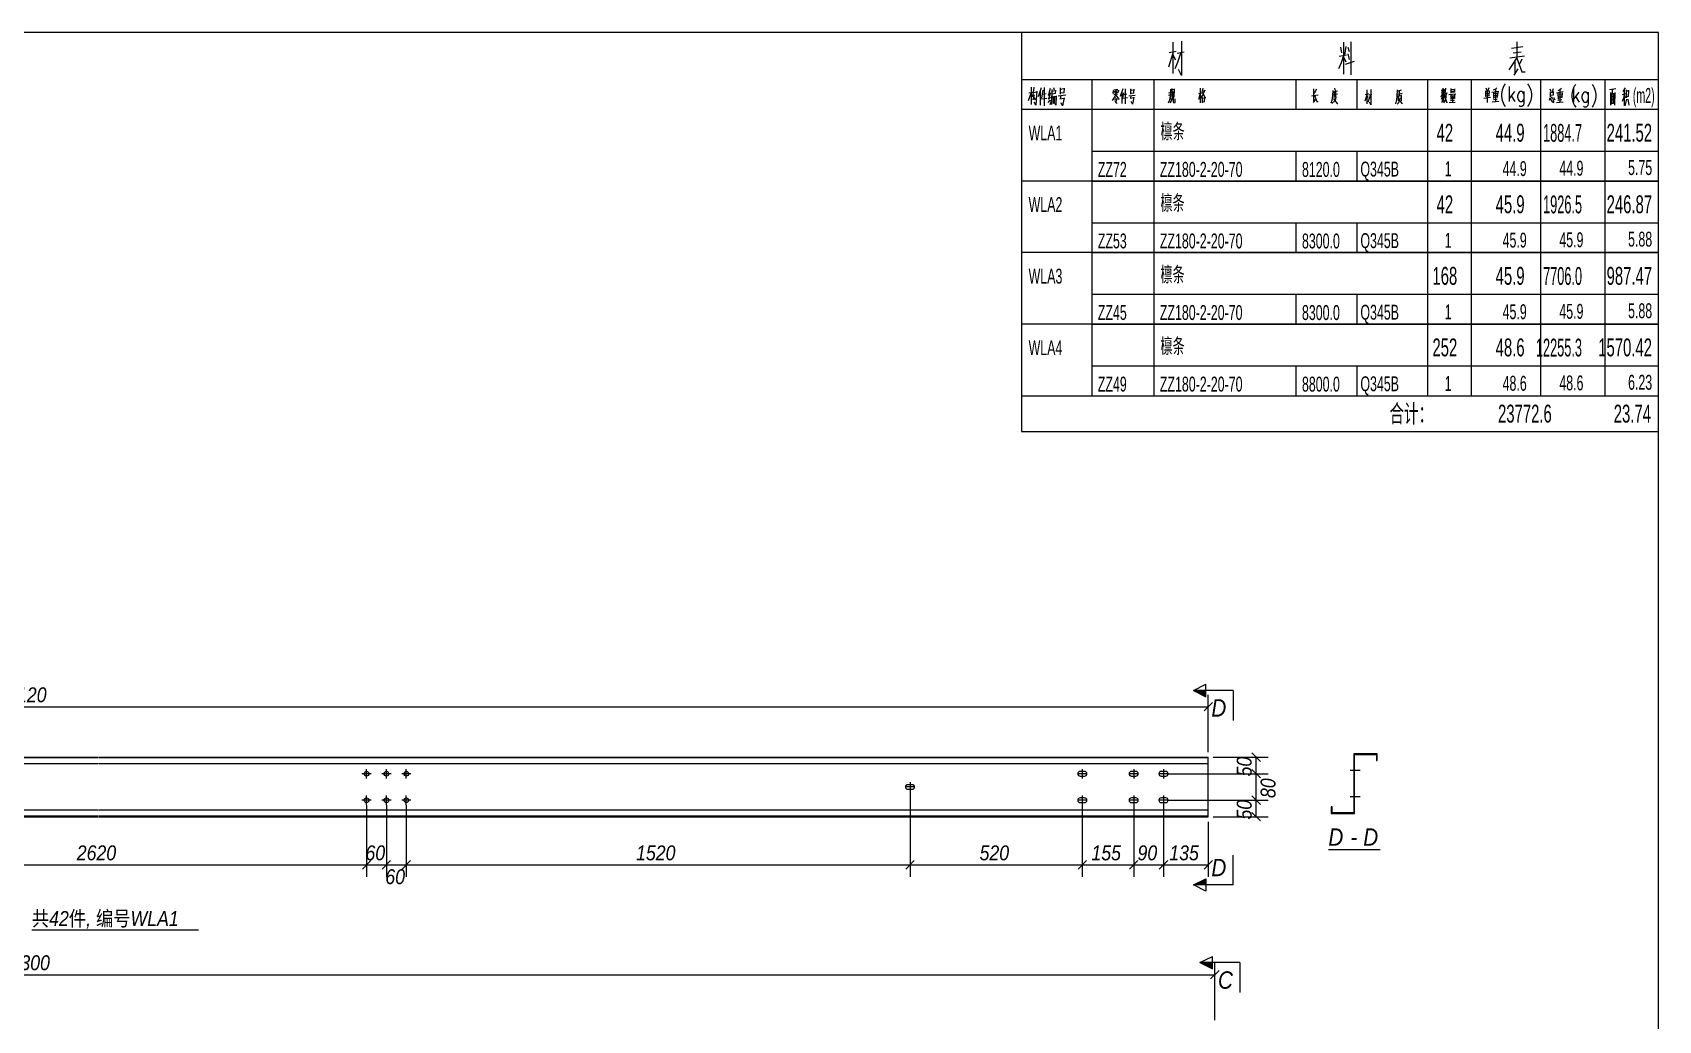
# Model space of a CAD drawing. Extents: x 857 to 4439, y -1249 to 4637.
# Drawn here: x 1116.7 to 1443.8, y 4438.4 to 4637.2 of the extents above; entities that cross this region are included whole.
import ezdxf

# ---------------------------------------------------------------- set-up
doc = ezdxf.new("R2010")
doc.units = 0
doc.header["$LTSCALE"] = 1000
doc.header["$MEASUREMENT"] = 0
doc.linetypes.add('XKITLINE00', pattern=[0])
doc.linetypes.add('XKITLINE02', pattern=[4, 2, -2])
for name, color, linetype, lineweight in [('Bolt', 7, 'Continuous', 0), ('DrawingSheet', 5, 'Continuous', 0), ('OtherObjectType', 1, 'Continuous', 0), ('Part', 2, 'Continuous', 0), ('Section', 6, 'Continuous', 0), ('Z-DIMENSIONS', 1, 'Continuous', 0)]:
    doc.layers.add(name, color=color, linetype=linetype, lineweight=lineweight)
doc.styles.add('Arial Italic', font='ariali.ttf')
doc.styles.add('宋体', font='arial.ttf')

# ---------------------------------------------------------------- blocks, each defined once
blk = doc.blocks.new('屋面檩条A区一')
at = {"layer": 'Section'}
for points in [[(497.92, 281.35), (495.42, 282.6), (497.92, 282.6)], [(497.92, 243.48), (495.42, 243.48), (497.92, 244.73)], [(499.25, 226.6), (496.75, 227.85), (499.25, 227.85)]]:
    blk.add_hatch(color=1, dxfattribs=at).paths.add_polyline_path(points, flags=17)
at = {"layer": 'Bolt', "color": 3, "linetype": 'XKITLINE00', "lineweight": 0}
for p, q in [((330.02, 265.86), (328.15, 265.86)), ((329.08, 264.93), (329.08, 266.8)), ((334.02, 265.86), (332.15, 265.86)), ((333.08, 264.93), (333.08, 266.8)), ((338.02, 265.86), (336.15, 265.86)), ((337.08, 264.93), (337.08, 266.8)), ((472.19, 266.04), (472.15, 265.86)), ((472.15, 265.86), (472.15, 265.86)), ((472.15, 265.86), (472.19, 265.69)), ((474.02, 265.86), (472.15, 265.86)), ((472.29, 266.19), (472.19, 266.04)), ((472.19, 265.69), (472.29, 265.53)), ((472.44, 266.3), (472.29, 266.19)), ((472.29, 265.53), (472.44, 265.43)), ((472.62, 266.33), (472.44, 266.3)), ((472.44, 265.43), (472.62, 265.4)), ((473.55, 266.33), (472.62, 266.33)), ((472.62, 265.4), (473.55, 265.4)), ((473.08, 266.8), (473.08, 264.93)), ((473.73, 266.3), (473.55, 266.33)), ((473.55, 265.4), (473.73, 265.43)), ((473.88, 266.19), (473.73, 266.3)), ((473.73, 265.43), (473.88, 265.53)), ((473.98, 266.04), (473.88, 266.19)), ((473.88, 265.53), (473.98, 265.69)), ((474.02, 265.86), (473.98, 266.04)), ((473.98, 265.69), (474.02, 265.86)), ((474.02, 265.86), (474.02, 265.86)), ((482.52, 266.04), (482.48, 265.86)), ((482.48, 265.86), (482.48, 265.86)), ((482.48, 265.86), (482.52, 265.69)), ((484.35, 265.86), (482.48, 265.86)), ((482.62, 266.19), (482.52, 266.04)), ((482.52, 265.69), (482.62, 265.53)), ((482.77, 266.3), (482.62, 266.19)), ((482.62, 265.53), (482.77, 265.43)), ((482.95, 266.33), (482.77, 266.3)), ((482.77, 265.43), (482.95, 265.4)), ((483.88, 266.33), (482.95, 266.33)), ((482.95, 265.4), (483.88, 265.4)), ((483.42, 266.8), (483.42, 264.93)), ((484.06, 266.3), (483.88, 266.33)), ((483.88, 265.4), (484.06, 265.43)), ((484.21, 266.19), (484.06, 266.3)), ((484.06, 265.43), (484.21, 265.53)), ((484.31, 266.04), (484.21, 266.19)), ((484.21, 265.53), (484.31, 265.69)), ((484.35, 265.86), (484.31, 266.04)), ((484.31, 265.69), (484.35, 265.86)), ((484.35, 265.86), (484.35, 265.86)), ((488.52, 266.04), (488.48, 265.86)), ((488.48, 265.86), (488.48, 265.86)), ((488.48, 265.86), (488.52, 265.69)), ((490.35, 265.86), (488.48, 265.86)), ((488.62, 266.19), (488.52, 266.04)), ((488.52, 265.69), (488.62, 265.53)), ((488.77, 266.3), (488.62, 266.19)), ((488.62, 265.53), (488.77, 265.43)), ((488.95, 266.33), (488.77, 266.3)), ((488.77, 265.43), (488.95, 265.4)), ((489.88, 266.33), (488.95, 266.33)), ((488.95, 265.4), (489.88, 265.4)), ((489.42, 266.8), (489.42, 264.93)), ((490.06, 266.3), (489.88, 266.33)), ((489.88, 265.4), (490.06, 265.43)), ((490.21, 266.19), (490.06, 266.3)), ((490.06, 265.43), (490.21, 265.53)), ((490.31, 266.04), (490.21, 266.19)), ((490.21, 265.53), (490.31, 265.69)), ((490.35, 265.86), (490.31, 266.04)), ((490.31, 265.69), (490.35, 265.86)), ((490.35, 265.86), (490.35, 265.86)), ((528.98, 266.53), (526.98, 266.53)), ((527.85, 267), (527.72, 267)), ((527.85, 266.07), (527.72, 266.07)), ((437.52, 263.38), (437.48, 263.2)), ((437.48, 263.2), (437.48, 263.2)), ((437.48, 263.2), (437.52, 263.02)), ((439.35, 263.2), (437.48, 263.2)), ((437.62, 263.53), (437.52, 263.38)), ((437.52, 263.02), (437.62, 262.87)), ((437.77, 263.63), (437.62, 263.53)), ((437.62, 262.87), (437.77, 262.77)), ((437.95, 263.66), (437.77, 263.63)), ((437.77, 262.77), (437.95, 262.73)), ((438.88, 263.66), (437.95, 263.66)), ((437.95, 262.73), (438.88, 262.73)), ((438.42, 264.13), (438.42, 262.26)), ((439.06, 263.63), (438.88, 263.66)), ((438.88, 262.73), (439.06, 262.77)), ((439.21, 263.53), (439.06, 263.63)), ((439.06, 262.77), (439.21, 262.87)), ((439.31, 263.38), (439.21, 263.53)), ((439.21, 262.87), (439.31, 263.02)), ((439.35, 263.2), (439.31, 263.38)), ((439.31, 263.02), (439.35, 263.2)), ((439.35, 263.2), (439.35, 263.2)), ((330.02, 260.53), (328.15, 260.53)), ((329.08, 259.6), (329.08, 261.46)), ((334.02, 260.53), (332.15, 260.53)), ((333.08, 259.6), (333.08, 261.46)), ((338.02, 260.53), (336.15, 260.53)), ((337.08, 259.6), (337.08, 261.46)), ((472.19, 260.71), (472.15, 260.53)), ((472.15, 260.53), (472.15, 260.53)), ((472.15, 260.53), (472.19, 260.35)), ((474.02, 260.53), (472.15, 260.53)), ((472.29, 260.86), (472.19, 260.71)), ((472.19, 260.35), (472.29, 260.2)), ((472.44, 260.96), (472.29, 260.86)), ((472.29, 260.2), (472.44, 260.1)), ((472.62, 261), (472.44, 260.96)), ((472.44, 260.1), (472.62, 260.06)), ((473.55, 261), (472.62, 261)), ((472.62, 260.06), (473.55, 260.06)), ((473.08, 261.46), (473.08, 259.6)), ((473.73, 260.96), (473.55, 261)), ((473.55, 260.06), (473.73, 260.1)), ((473.88, 260.86), (473.73, 260.96)), ((473.73, 260.1), (473.88, 260.2)), ((473.98, 260.71), (473.88, 260.86)), ((473.88, 260.2), (473.98, 260.35)), ((474.02, 260.53), (473.98, 260.71)), ((473.98, 260.35), (474.02, 260.53)), ((474.02, 260.53), (474.02, 260.53)), ((482.52, 260.71), (482.48, 260.53)), ((482.48, 260.53), (482.48, 260.53)), ((482.48, 260.53), (482.52, 260.35)), ((484.35, 260.53), (482.48, 260.53)), ((482.62, 260.86), (482.52, 260.71)), ((482.52, 260.35), (482.62, 260.2)), ((482.77, 260.96), (482.62, 260.86)), ((482.62, 260.2), (482.77, 260.1)), ((482.95, 261), (482.77, 260.96)), ((482.77, 260.1), (482.95, 260.06)), ((483.88, 261), (482.95, 261)), ((482.95, 260.06), (483.88, 260.06)), ((483.42, 261.46), (483.42, 259.6)), ((484.06, 260.96), (483.88, 261)), ((483.88, 260.06), (484.06, 260.1)), ((484.21, 260.86), (484.06, 260.96)), ((484.06, 260.1), (484.21, 260.2)), ((484.31, 260.71), (484.21, 260.86)), ((484.21, 260.2), (484.31, 260.35)), ((484.35, 260.53), (484.31, 260.71)), ((484.31, 260.35), (484.35, 260.53)), ((484.35, 260.53), (484.35, 260.53)), ((488.52, 260.71), (488.48, 260.53)), ((488.48, 260.53), (488.48, 260.53)), ((488.48, 260.53), (488.52, 260.35)), ((490.35, 260.53), (488.48, 260.53)), ((488.62, 260.86), (488.52, 260.71)), ((488.52, 260.35), (488.62, 260.2)), ((488.77, 260.96), (488.62, 260.86)), ((488.62, 260.2), (488.77, 260.1)), ((488.95, 261), (488.77, 260.96)), ((488.77, 260.1), (488.95, 260.06)), ((489.88, 261), (488.95, 261)), ((488.95, 260.06), (489.88, 260.06)), ((489.42, 261.46), (489.42, 259.6)), ((490.06, 260.96), (489.88, 261)), ((489.88, 260.06), (490.06, 260.1)), ((490.21, 260.86), (490.06, 260.96)), ((490.06, 260.1), (490.21, 260.2)), ((490.31, 260.71), (490.21, 260.86)), ((490.21, 260.2), (490.31, 260.35)), ((490.35, 260.53), (490.31, 260.71)), ((490.31, 260.35), (490.35, 260.53)), ((490.35, 260.53), (490.35, 260.53)), ((528.98, 261.2), (526.98, 261.2)), ((527.85, 261.67), (527.72, 261.67)), ((527.85, 260.73), (527.72, 260.73))]:
    blk.add_line(p, q, dxfattribs=at)
for centre in [(329.08, 265.86), (333.08, 265.86), (337.08, 265.86), (329.08, 260.53), (333.08, 260.53), (337.08, 260.53)]:
    blk.add_circle(centre, 0.467, dxfattribs=at)
at = {"layer": 'DrawingSheet', "color": 5, "linetype": 'XKITLINE00', "lineweight": 0}
for p, q in [((589, 415), (5, 415)), ((589, 5), (589, 415))]:
    blk.add_line(p, q, dxfattribs=at)
at = {"layer": 'OtherObjectType', "color": 6, "linetype": 'XKITLINE00', "lineweight": 0}
for p, q in [((460.84, 415), (460.84, 399.52)), ((460.84, 405.52), (589, 405.52)), ((475, 405.52), (475, 399.52)), ((487.48, 405.52), (487.48, 399.52)), ((516.04, 405.52), (516.04, 399.52)), ((528.28, 405.52), (528.28, 399.52)), ((542.56, 405.52), (542.56, 399.52)), ((551.32, 405.52), (551.32, 399.52)), ((565.24, 405.52), (565.24, 399.52)), ((578.2, 405.52), (578.2, 399.52)), ((460.84, 399.52), (460.84, 391.12)), ((589, 399.52), (460.84, 399.52)), ((475, 399.52), (475, 391.12)), ((487.48, 399.52), (487.48, 391.12)), ((542.56, 399.52), (542.56, 391.12)), ((551.32, 399.52), (551.32, 391.12)), ((565.24, 399.52), (565.24, 391.12)), ((578.2, 399.52), (578.2, 391.12)), ((460.84, 391.12), (460.84, 385.12)), ((475, 391.12), (475, 385.12)), ((475, 391.12), (589, 391.12)), ((487.48, 391.12), (487.48, 385.12)), ((516.04, 391.12), (516.04, 385.12)), ((528.28, 391.12), (528.28, 385.12)), ((542.56, 391.12), (542.56, 385.12)), ((551.32, 391.12), (551.32, 385.12)), ((565.24, 391.12), (565.24, 385.12)), ((578.2, 391.12), (578.2, 385.12)), ((460.84, 385.12), (460.84, 376.72)), ((589, 385.12), (460.84, 385.12)), ((475, 385.12), (589, 385.12)), ((475, 385.12), (475, 376.72)), ((487.48, 385.12), (487.48, 376.72)), ((542.56, 385.12), (542.56, 376.72)), ((551.32, 385.12), (551.32, 376.72)), ((565.24, 385.12), (565.24, 376.72)), ((578.2, 385.12), (578.2, 376.72)), ((460.84, 376.72), (460.84, 370.72)), ((475, 376.72), (475, 370.72)), ((475, 376.72), (589, 376.72)), ((487.48, 376.72), (487.48, 370.72)), ((516.04, 376.72), (516.04, 370.72)), ((528.28, 376.72), (528.28, 370.72)), ((542.56, 376.72), (542.56, 370.72)), ((551.32, 376.72), (551.32, 370.72)), ((565.24, 376.72), (565.24, 370.72)), ((578.2, 376.72), (578.2, 370.72)), ((460.84, 370.72), (460.84, 362.32)), ((589, 370.72), (460.84, 370.72)), ((475, 370.72), (589, 370.72)), ((475, 370.72), (475, 362.32)), ((487.48, 370.72), (487.48, 362.32)), ((542.56, 370.72), (542.56, 362.32)), ((551.32, 370.72), (551.32, 362.32)), ((565.24, 370.72), (565.24, 362.32)), ((578.2, 370.72), (578.2, 362.32)), ((460.84, 362.32), (460.84, 356.32)), ((475, 362.32), (475, 356.32)), ((475, 362.32), (589, 362.32)), ((487.48, 362.32), (487.48, 356.32)), ((516.04, 362.32), (516.04, 356.32)), ((528.28, 362.32), (528.28, 356.32)), ((542.56, 362.32), (542.56, 356.32)), ((551.32, 362.32), (551.32, 356.32)), ((565.24, 362.32), (565.24, 356.32)), ((578.2, 362.32), (578.2, 356.32)), ((460.84, 356.32), (460.84, 347.92)), ((589, 356.32), (460.84, 356.32)), ((475, 356.32), (589, 356.32)), ((475, 356.32), (475, 347.92)), ((487.48, 356.32), (487.48, 347.92)), ((542.56, 356.32), (542.56, 347.92)), ((551.32, 356.32), (551.32, 347.92)), ((565.24, 356.32), (565.24, 347.92)), ((578.2, 356.32), (578.2, 347.92)), ((460.84, 347.92), (460.84, 341.92)), ((475, 347.92), (475, 341.92)), ((475, 347.92), (589, 347.92)), ((487.48, 347.92), (487.48, 341.92)), ((516.04, 347.92), (516.04, 341.92)), ((528.28, 347.92), (528.28, 341.92)), ((542.56, 347.92), (542.56, 341.92)), ((551.32, 347.92), (551.32, 341.92)), ((565.24, 347.92), (565.24, 341.92)), ((578.2, 347.92), (578.2, 341.92)), ((460.84, 341.92), (460.84, 334.72)), ((460.84, 341.92), (589, 341.92)), ((475, 341.92), (589, 341.92)), ((460.84, 334.72), (589, 334.72)), ((261.74, 234.48), (295.3, 234.48))]:
    blk.add_line(p, q, dxfattribs=at)
at = {"layer": 'OtherObjectType', "color": 2, "linetype": 'XKITLINE00', "lineweight": 0}
for p, q in [((491.35, 406.74), (491.35, 413.07)), ((493.04, 413.27), (493.04, 406.36)), ((525.63, 413.07), (525.63, 406.65)), ((527.2, 406.51), (527.2, 413.13)), ((560.53, 413.13), (560.53, 410.08)), ((490.48, 408.07), (491.35, 410.89)), ((491.96, 411.21), (490.57, 410.89)), ((491.87, 409.41), (491.35, 410.45)), ((492.25, 408.97), (491.7, 407.7)), ((492.14, 410.83), (493.59, 411.12)), ((492.92, 410.98), (492.25, 408.97)), ((524.73, 410.22), (526.24, 410.51)), ((525.02, 412.02), (525.26, 410.89)), ((525.63, 410.37), (525.14, 408.89)), ((525.63, 410.08), (526.07, 409.12)), ((526.13, 412.17), (525.81, 410.45)), ((526.01, 408.6), (527.87, 409.26)), ((526.48, 412.08), (526.74, 411.21)), ((526.48, 410.69), (526.79, 409.55)), ((562.04, 410.22), (559.07, 409.84)), ((559.45, 411.88), (561.69, 412.17)), ((559.74, 410.89), (561.37, 411.12)), ((560.47, 409.99), (559.86, 408.89)), ((560.09, 409.12), (560.09, 406.59)), ((560.47, 409.84), (561.48, 407.09)), ((561.51, 409.64), (560.96, 408.51)), ((493.04, 406.36), (492.43, 407.55)), ((525.14, 408.89), (524.62, 407.7)), ((559.86, 408.89), (558.9, 407.46)), ((559.97, 406.42), (560.76, 407.7)), ((561.48, 407.09), (562.15, 407.09))]:
    blk.add_line(p, q, dxfattribs=at)
at = {"layer": 'OtherObjectType', "color": 4, "linetype": 'XKITLINE00', "lineweight": 0}
for p, q in [((462.28, 401.29), (462.76, 402.8)), ((463.09, 402.95), (462.34, 402.8)), ((462.76, 403.98), (462.76, 400.49)), ((462.76, 402.47), (463, 402.16)), ((463.03, 402.08), (463.23, 402.87)), ((463.17, 401.52), (463.44, 402.54)), ((463.23, 402.87), (463.42, 403.98)), ((463.23, 402.91), (463.93, 403.07)), ((463.93, 403.22), (463.83, 401.44)), ((464.82, 403.9), (464.2, 402.08)), ((464.58, 403.14), (464.58, 400.39)), ((465.03, 402.58), (464.84, 401.87)), ((465.11, 403.41), (465.03, 402.58)), ((465.05, 402.58), (465.82, 402.7)), ((465.42, 403.94), (465.42, 400.28)), ((466.21, 402.39), (466.6, 402.58)), ((466.6, 403.74), (466.27, 402.43)), ((466.71, 402.87), (466.27, 401.63)), ((466.98, 403.55), (466.93, 401.9)), ((467.7, 402.7), (466.95, 402.58)), ((466.98, 403.22), (467.66, 403.34)), ((467.27, 403.94), (467.44, 403.48)), ((467.7, 403.41), (467.64, 402.7)), ((468.2, 402.27), (469.75, 402.43)), ((468.65, 403.9), (468.65, 402.62)), ((468.65, 403.59), (469.36, 403.72)), ((469.42, 402.87), (468.65, 402.8)), ((469.42, 403.82), (469.36, 402.87)), ((479.31, 403.35), (479.22, 402.73)), ((479.29, 403.16), (480.36, 403.31)), ((479.39, 402.85), (479.66, 402.92)), ((479.39, 402.56), (479.66, 402.61)), ((479.41, 403.48), (480.2, 403.62)), ((479.83, 402.5), (479.51, 401.9)), ((479.8, 403.52), (479.8, 402.59)), ((479.8, 402.38), (480.4, 401.57)), ((479.93, 402.92), (480.2, 402.98)), ((479.93, 402.61), (480.2, 402.69)), ((480.38, 403.41), (480.28, 402.92)), ((481.21, 403.64), (480.71, 402.13)), ((481.02, 403.02), (481.02, 400.74)), ((481.34, 402.89), (481.26, 402.2)), ((481.42, 402.56), (482.06, 402.65)), ((481.71, 403.68), (481.71, 400.64)), ((482.41, 402.28), (483.69, 402.42)), ((482.78, 403.64), (482.78, 402.59)), ((482.78, 403.39), (483.4, 403.45)), ((483.42, 402.79), (482.78, 402.73)), ((483.42, 403.58), (483.38, 402.79)), ((491.02, 402.43), (490.4, 402.31)), ((490.46, 402.89), (490.98, 402.99)), ((490.81, 403.57), (490.75, 402.29)), ((491.11, 403.72), (491.11, 401.96)), ((491.6, 403.55), (491.11, 403.49)), ((491.37, 403.1), (491.23, 401.9)), ((491.56, 401.96), (491.6, 403.69)), ((496.79, 402.74), (496.44, 401.54)), ((496.5, 402.74), (497, 402.87)), ((496.79, 403.82), (496.79, 400.88)), ((496.79, 403.72), (496.79, 400.84)), ((496.79, 402.54), (496.96, 402.14)), ((497.31, 403.82), (497.06, 402.7)), ((497.19, 403.22), (497.66, 403.34)), ((497.23, 402.97), (497.74, 401.94)), ((497.41, 402.66), (497.27, 402.33)), ((497.7, 403.4), (497.41, 402.66)), ((519.16, 402.27), (520.53, 402.46)), ((519.61, 403.66), (519.61, 401.01)), ((519.95, 403.1), (519.61, 402.64)), ((520.19, 403.58), (519.95, 403.1)), ((523.46, 403.33), (523.42, 402.31)), ((523.46, 403.06), (524.44, 403.24)), ((523.48, 402.54), (524.44, 402.66)), ((523.73, 403.06), (523.73, 402.08)), ((523.81, 403.8), (523.92, 403.26)), ((524.08, 402.23), (524.1, 403.1)), ((529.96, 401.23), (530.37, 402.49)), ((530.64, 402.63), (530.02, 402.49)), ((530.37, 400.63), (530.37, 403.46)), ((530.7, 402.45), (531.35, 402.59)), ((531.04, 402.41), (530.75, 401.52)), ((531.1, 403.56), (531.1, 400.48)), ((536.41, 403.46), (536.39, 402.26)), ((537.26, 403.42), (536.41, 403.13)), ((536.46, 402.59), (537.45, 402.82)), ((536.89, 402.2), (536.91, 403.19)), ((537.24, 402.44), (537.2, 401.23)), ((545.61, 402.89), (545.2, 402)), ((545.28, 402.85), (545.99, 402.99)), ((545.37, 403.51), (545.49, 403.05)), ((545.61, 403.78), (545.61, 402.25)), ((545.61, 402.81), (545.9, 402.39)), ((545.86, 403.61), (545.76, 402.95)), ((546.03, 402.76), (545.9, 402.14)), ((545.95, 402.39), (546.36, 400.98)), ((546.11, 403.16), (546.03, 402.76)), ((546.03, 402.76), (546.52, 402.85)), ((546.17, 403.78), (546.11, 403.16)), ((546.3, 402.81), (546.23, 401.96)), ((546.85, 402.56), (548.22, 402.66)), ((547.23, 402.43), (547.23, 401.54)), ((547.25, 403.74), (547.25, 402.8)), ((547.25, 403.55), (547.95, 403.61)), ((547.25, 403.22), (547.85, 403.28)), ((547.95, 402.99), (547.25, 402.93)), ((547.97, 403.69), (547.93, 402.99)), ((547.97, 402.43), (547.93, 401.69)), ((554.19, 403.28), (554.19, 402.11)), ((554.94, 403.22), (554.19, 403.1)), ((554.27, 403.88), (554.44, 403.31)), ((554.29, 402.71), (554.85, 402.77)), ((554.58, 400.95), (554.58, 403.14)), ((554.85, 403.89), (554.63, 403.22)), ((554.96, 403.28), (554.9, 402.31)), ((555.49, 403), (556.88, 403.22)), ((556.2, 403.57), (555.76, 403.37)), ((555.78, 402.85), (555.83, 401.73)), ((555.81, 402.71), (556.61, 402.81)), ((555.87, 402.31), (556.47, 402.38)), ((556.49, 403.84), (556.2, 403.57)), ((556.2, 403.57), (556.2, 401.09)), ((556.65, 402.98), (556.57, 402.06)), ((557.54, 403.41), (557.42, 402.69)), ((557.42, 402.69), (557.42, 402.13)), ((557.75, 403.97), (557.54, 403.41)), ((557.96, 404.42), (557.75, 403.97)), ((558.18, 404.69), (557.96, 404.42)), ((558.93, 404.13), (558.93, 401.13)), ((560, 403.12), (558.93, 401.69)), ((560.75, 402.69), (560.63, 402.27)), ((560.96, 402.98), (560.75, 402.69)), ((561.18, 403.12), (560.96, 402.98)), ((561.49, 403.12), (561.18, 403.12)), ((561.7, 402.98), (561.49, 403.12)), ((561.91, 402.69), (561.7, 402.98)), ((561.91, 403.12), (561.91, 400.84)), ((562.67, 404.69), (562.88, 404.42)), ((562.88, 404.42), (563.09, 403.97)), ((563.09, 403.97), (563.31, 403.41)), ((563.31, 403.41), (563.42, 402.69)), ((563.42, 402.69), (563.42, 402.13)), ((567.16, 403.66), (567.35, 403.19)), ((567.18, 403.06), (567.18, 402.09)), ((567.18, 402.92), (567.84, 403.02)), ((567.8, 402.4), (567.18, 402.3)), ((567.78, 403.68), (567.62, 403.02)), ((567.84, 403.1), (567.78, 402.4)), ((568.46, 402.88), (569.83, 403.1)), ((569.17, 403.45), (568.73, 403.25)), ((568.75, 402.73), (568.81, 401.61)), ((568.77, 402.59), (569.56, 402.69)), ((569.46, 403.72), (569.17, 403.45)), ((569.17, 403.45), (569.17, 400.97)), ((569.62, 402.86), (569.54, 401.94)), ((571.69, 403.29), (571.59, 402.57)), ((571.59, 402.57), (571.59, 402.01)), ((571.9, 403.85), (571.69, 403.29)), ((571.88, 404.01), (571.88, 401.01)), ((572.97, 403), (571.88, 401.57)), ((572.13, 404.3), (571.9, 403.85)), ((572.35, 404.57), (572.13, 404.3)), ((573.7, 402.57), (573.61, 402.15)), ((573.92, 402.86), (573.7, 402.57)), ((574.13, 403), (573.92, 402.86)), ((574.46, 403), (574.13, 403)), ((574.67, 402.86), (574.46, 403)), ((574.88, 402.57), (574.67, 402.86)), ((574.88, 403), (574.88, 400.72)), ((575.64, 404.57), (575.85, 404.3)), ((575.85, 404.3), (576.06, 403.85)), ((576.06, 403.85), (576.28, 403.29)), ((576.28, 403.29), (576.37, 402.57)), ((576.37, 402.57), (576.37, 402.01)), ((580.45, 403.66), (579.16, 403.46)), ((579.34, 402.92), (579.36, 400.36)), ((580.28, 402.74), (579.34, 402.58)), ((579.63, 402.62), (579.63, 400.74)), ((579.7, 402.66), (579.81, 403.58)), ((579.97, 402.66), (579.95, 400.78)), ((580.22, 400.4), (580.31, 402.96)), ((581.76, 402.54), (582.35, 402.7)), ((582.3, 403.84), (581.83, 403.12)), ((582.1, 402.54), (581.93, 401.82)), ((582.1, 403.42), (582.1, 400.28)), ((582.47, 403.46), (582.47, 401.86)), ((582.47, 403.16), (582.92, 403.3)), ((582.94, 403.38), (582.89, 402.12)), ((463.56, 401.63), (463.09, 401.48)), ((463.71, 400.36), (463.42, 400.99)), ((463.67, 401.36), (463.48, 401.9)), ((463.83, 401.44), (463.71, 400.36)), ((464.78, 401.63), (465.94, 401.79)), ((466.71, 401.9), (466.21, 401.6)), ((466.21, 400.92), (466.71, 401.44)), ((466.81, 401.21), (466.54, 400.45)), ((466.93, 401.9), (466.81, 401.21)), ((466.98, 400.53), (466.95, 402.23)), ((466.98, 402.04), (467.78, 402.16)), ((467.16, 401.4), (467.64, 401.48)), ((467.25, 402.04), (467.25, 400.72)), ((467.49, 400.72), (467.53, 402.12)), ((467.76, 400.36), (467.64, 400.69)), ((467.82, 402.23), (467.76, 400.36)), ((469.42, 401.75), (468.59, 401.6)), ((468.76, 402.31), (468.65, 401.63)), ((469.09, 400.24), (468.82, 400.88)), ((469.44, 401.87), (469.09, 400.24)), ((479.51, 401.9), (479.08, 401.35)), ((479.58, 401.47), (480.05, 401.57)), ((479.6, 401.16), (480.01, 400.7)), ((479.7, 401.99), (479.85, 401.7)), ((480.11, 401.63), (479.78, 400.97)), ((480.4, 401.57), (480.49, 401.57)), ((481.26, 402.2), (481.13, 401.6)), ((481.19, 401.76), (482.16, 401.9)), ((483.42, 401.86), (482.74, 401.72)), ((482.87, 402.32), (482.78, 401.76)), ((483.15, 400.6), (482.93, 401.12)), ((483.45, 401.96), (483.15, 400.6)), ((490.59, 401.4), (490.36, 400.8)), ((490.75, 402.29), (490.59, 401.4)), ((490.98, 401.21), (490.67, 400.84)), ((490.71, 402.08), (490.96, 401.52)), ((491.23, 401.9), (490.98, 401.21)), ((491.39, 402.14), (491.39, 401.07)), ((491.39, 401.07), (491.46, 400.94)), ((491.46, 400.94), (491.75, 400.94)), ((491.75, 400.94), (491.73, 401.63)), ((497.27, 402.33), (496.9, 401.73)), ((497.21, 401.94), (497.21, 400.84)), ((497.21, 401.81), (497.64, 401.87)), ((497.21, 401.07), (497.66, 401.15)), ((497.64, 401.96), (497.62, 401.15)), ((497.74, 401.94), (497.93, 401.94)), ((519.95, 401.51), (519.53, 400.91)), ((519.8, 402.33), (520.26, 401.11)), ((520.26, 401.11), (520.53, 401.15)), ((523.26, 401.3), (523.07, 400.78)), ((523.42, 402.31), (523.26, 401.3)), ((523.28, 400.72), (523.9, 401.28)), ((523.65, 401.84), (524.15, 401.94)), ((523.65, 401.67), (524.35, 400.72)), ((523.73, 402.17), (524.13, 402.23)), ((523.9, 401.28), (524.06, 401.57)), ((524.06, 401.57), (524.17, 402.04)), ((524.35, 400.72), (524.5, 400.72)), ((530.58, 401.84), (530.37, 402.3)), ((530.75, 401.52), (530.5, 400.96)), ((531.1, 400.48), (530.83, 401)), ((536.31, 401.47), (536.12, 400.67)), ((536.39, 402.26), (536.31, 401.47)), ((536.72, 400.87), (536.44, 400.58)), ((536.62, 402.36), (536.62, 401.27)), ((537.2, 402.26), (536.62, 402.13)), ((536.85, 401.27), (536.72, 400.87)), ((536.93, 401.87), (536.85, 401.27)), ((536.97, 401.27), (537.41, 400.62)), ((545.28, 401.79), (545.78, 401.96)), ((545.57, 401.17), (545.34, 400.9)), ((545.59, 402.2), (545.43, 401.5)), ((545.43, 401.5), (545.86, 401.17)), ((545.72, 401.58), (545.57, 401.17)), ((545.82, 402.16), (545.72, 401.58)), ((546.09, 401.36), (545.78, 400.84)), ((546.23, 401.96), (546.09, 401.36)), ((546.36, 400.98), (546.57, 400.98)), ((546.92, 400.9), (548.12, 400.99)), ((547.16, 401.3), (547.95, 401.36)), ((547.23, 402.25), (547.95, 402.33)), ((547.95, 401.69), (547.23, 401.63)), ((547.33, 401.96), (547.81, 402)), ((547.58, 402.29), (547.58, 400.98)), ((553.84, 401.82), (555.23, 401.98)), ((554.19, 402.21), (554.98, 402.31)), ((556.88, 401.13), (555.52, 400.99)), ((556.57, 401.55), (555.81, 401.46)), ((556.67, 402.02), (555.83, 401.92)), ((557.42, 402.13), (557.54, 401.42)), ((557.54, 401.42), (557.75, 400.84)), ((557.75, 400.84), (557.96, 400.41)), ((557.96, 400.41), (558.18, 400.12)), ((559.36, 402.27), (560.09, 401.13)), ((560.63, 402.27), (560.63, 401.98)), ((560.63, 401.98), (560.75, 401.55)), ((560.75, 401.55), (560.96, 401.26)), ((560.96, 401.26), (561.18, 401.13)), ((561.18, 400.12), (560.96, 400.27)), ((561.18, 401.13), (561.49, 401.13)), ((561.49, 400.12), (561.18, 400.12)), ((561.49, 401.13), (561.7, 401.26)), ((561.7, 400.27), (561.49, 400.12)), ((561.7, 401.26), (561.91, 401.55)), ((561.82, 400.41), (561.7, 400.27)), ((561.91, 400.84), (561.82, 400.41)), ((562.88, 400.41), (562.67, 400.12)), ((563.09, 400.84), (562.88, 400.41)), ((563.31, 401.42), (563.09, 400.84)), ((563.42, 402.13), (563.31, 401.42)), ((567.16, 401.8), (567.04, 401.32)), ((567.16, 401.9), (567.41, 401.34)), ((567.41, 401.34), (567.62, 401.06)), ((567.43, 402.03), (567.66, 401.66)), ((567.62, 401.06), (567.95, 400.91)), ((567.95, 400.91), (567.86, 401.51)), ((567.91, 401.9), (568.13, 401.43)), ((569.83, 401.01), (568.5, 400.87)), ((569.54, 401.43), (568.77, 401.34)), ((569.64, 401.9), (568.81, 401.8)), ((568.84, 402.19), (569.44, 402.26)), ((571.59, 402.01), (571.69, 401.3)), ((571.69, 401.3), (571.9, 400.72)), ((571.9, 400.72), (572.13, 400.29)), ((572.13, 400.29), (572.35, 400)), ((572.31, 402.15), (573.06, 401.01)), ((573.61, 402.15), (573.61, 401.86)), ((573.61, 401.86), (573.7, 401.43)), ((573.7, 401.43), (573.92, 401.14)), ((573.92, 401.14), (574.13, 401.01)), ((574.13, 400), (573.92, 400.15)), ((574.13, 401.01), (574.46, 401.01)), ((574.46, 400), (574.13, 400)), ((574.46, 401.01), (574.67, 401.14)), ((574.67, 400.15), (574.46, 400)), ((574.67, 401.14), (574.88, 401.43)), ((574.79, 400.29), (574.67, 400.15)), ((574.88, 400.72), (574.79, 400.29)), ((575.85, 400.29), (575.64, 400)), ((576.06, 400.72), (575.85, 400.29)), ((576.28, 401.3), (576.06, 400.72)), ((576.37, 402.01), (576.28, 401.3)), ((579.36, 400.66), (580.22, 400.82)), ((579.88, 402.16), (579.63, 402.08)), ((579.63, 401.48), (579.88, 401.58)), ((581.93, 401.82), (581.7, 401.12)), ((582.1, 402.32), (582.33, 401.86)), ((582.58, 401.58), (582.25, 400.24)), ((582.92, 402.12), (582.47, 402)), ((582.85, 401.62), (583.05, 400.36))]:
    blk.add_line(p, q, dxfattribs=at)
at = {"layer": 'OtherObjectType', "color": 1, "linetype": 'XKITLINE00', "lineweight": 0}
blk.add_line((522.59, 250.62), (532.98, 250.62), dxfattribs=at)
at = {"layer": 'Part', "color": 2, "linetype": 'XKITLINE00', "lineweight": 0}
for p, q in [((24.05, 269.2), (275.18, 269.2)), ((275.28, 269.2), (498.42, 269.2)), ((498.42, 257.2), (498.42, 269.2)), ((532.38, 269.87), (527.72, 269.87)), ((527.72, 269.87), (527.72, 258)), ((527.85, 257.87), (527.85, 269.73)), ((527.85, 269.73), (532.25, 269.73)), ((532.25, 269.73), (532.25, 268.53)), ((532.25, 268.53), (532.38, 268.53)), ((532.38, 268.53), (532.38, 269.87)), ((275.18, 258.53), (24.05, 258.53)), ((498.42, 258.53), (275.28, 258.53)), ((523.32, 259.2), (523.18, 259.2)), ((523.18, 259.2), (523.18, 257.87)), ((523.32, 258), (523.32, 259.2)), ((24.05, 257.2), (275.18, 257.2)), ((275.28, 257.2), (498.42, 257.2)), ((523.18, 257.87), (527.85, 257.87)), ((527.72, 258), (523.32, 258))]:
    blk.add_line(p, q, dxfattribs=at)
at = {"layer": 'Part', "color": 7, "linetype": 'XKITLINE02', "lineweight": 0}
for p, q in [((275.18, 269.06), (24.05, 269.06)), ((498.42, 269.06), (275.28, 269.06)), ((275.18, 267.86), (24.05, 267.86)), ((498.42, 267.86), (275.28, 267.86)), ((275.18, 257.33), (24.05, 257.33)), ((498.42, 257.33), (275.28, 257.33))]:
    blk.add_line(p, q, dxfattribs=at)
at = {"layer": 'Section', "color": 1, "linetype": 'XKITLINE00', "lineweight": 0}
for p, q in [((495.42, 282.6), (497.92, 283.85)), ((495.42, 282.6), (497.92, 281.35)), ((503.42, 282.6), (495.42, 282.6)), ((497.92, 281.35), (497.92, 283.85)), ((503.42, 282.6), (503.42, 276.6)), ((503.42, 243.48), (503.42, 249.48)), ((495.42, 243.48), (497.92, 244.73)), ((497.92, 242.23), (495.42, 243.48)), ((503.42, 243.48), (495.42, 243.48)), ((497.92, 244.73), (497.92, 242.23)), ((496.75, 227.85), (499.25, 229.1)), ((499.25, 226.6), (499.25, 229.1)), ((496.75, 227.85), (499.25, 226.6)), ((504.75, 227.85), (496.75, 227.85)), ((504.75, 227.85), (504.75, 221.85))]:
    blk.add_line(p, q, dxfattribs=at)
at = {"layer": 'Z-DIMENSIONS', "color": 4, "linetype": 'XKITLINE00', "lineweight": 0}
for p, q in [((498.42, 270.2), (498.42, 281.74)), ((24.05, 279.34), (498.42, 279.34)), ((499.27, 280.18), (497.57, 278.49)), ((499.42, 269.2), (510.45, 269.2)), ((507.2, 270.05), (508.9, 268.35)), ((508.05, 265.86), (508.05, 269.2)), ((490.42, 265.86), (510.45, 265.86)), ((490.42, 265.86), (510.45, 265.86)), ((507.2, 266.71), (508.9, 265.02)), ((507.2, 266.71), (508.9, 265.02)), ((508.05, 260.53), (508.05, 265.86)), ((438.42, 262.2), (438.42, 245.14)), ((438.42, 262.2), (438.42, 245.14)), ((329.08, 259.53), (329.08, 245.14)), ((329.08, 259.53), (329.08, 245.14)), ((333.08, 259.53), (333.08, 245.14)), ((333.08, 259.53), (333.08, 245.14)), ((337.08, 259.53), (337.08, 245.14)), ((337.08, 259.53), (337.08, 245.14)), ((473.08, 259.53), (473.08, 245.14)), ((473.08, 259.53), (473.08, 245.14)), ((483.42, 259.53), (483.42, 245.14)), ((483.42, 259.53), (483.42, 245.14)), ((489.42, 259.53), (489.42, 245.14)), ((489.42, 259.53), (489.42, 245.14)), ((490.42, 260.53), (510.45, 260.53)), ((490.42, 260.53), (510.45, 260.53)), ((507.2, 261.38), (508.9, 259.68)), ((507.2, 261.38), (508.9, 259.68)), ((508.05, 257.2), (508.05, 260.53)), ((498.42, 256.2), (498.42, 245.14)), ((499.42, 257.2), (510.45, 257.2)), ((507.2, 258.05), (508.9, 256.35)), ((221.38, 247.54), (329.08, 247.54)), ((329.93, 248.39), (328.24, 246.69)), ((329.93, 248.39), (328.24, 246.69)), ((329.08, 247.54), (333.08, 247.54)), ((333.93, 248.39), (332.24, 246.69)), ((333.93, 248.39), (332.24, 246.69)), ((333.08, 247.54), (337.08, 247.54)), ((337.93, 248.39), (336.24, 246.69)), ((337.93, 248.39), (336.24, 246.69)), ((337.08, 247.54), (438.42, 247.54)), ((439.27, 248.39), (437.57, 246.69)), ((439.27, 248.39), (437.57, 246.69)), ((438.42, 247.54), (473.08, 247.54)), ((473.93, 248.39), (472.24, 246.69)), ((473.93, 248.39), (472.24, 246.69)), ((473.08, 247.54), (483.42, 247.54)), ((484.27, 248.39), (482.57, 246.69)), ((484.27, 248.39), (482.57, 246.69)), ((483.42, 247.54), (489.42, 247.54)), ((490.27, 248.39), (488.57, 246.69)), ((490.27, 248.39), (488.57, 246.69)), ((489.42, 247.54), (498.42, 247.54)), ((499.27, 248.39), (497.57, 246.69)), ((500.6, 226.27), (498.9, 224.58)), ((499.75, 216.29), (499.75, 227.83)), ((24.05, 225.43), (499.75, 225.43))]:
    blk.add_line(p, q, dxfattribs=at)
at = {"layer": 'Z-DIMENSIONS', "color": 3}
for p in [(498.42, 279.34), (508.05, 269.2), (508.05, 265.86), (508.05, 265.86), (508.05, 260.53), (508.05, 260.53), (508.05, 257.2), (329.08, 247.54), (329.08, 247.54), (333.08, 247.54), (333.08, 247.54), (337.08, 247.54), (337.08, 247.54), (438.42, 247.54), (438.42, 247.54), (473.08, 247.54), (473.08, 247.54), (483.42, 247.54), (483.42, 247.54), (489.42, 247.54), (489.42, 247.54), (498.42, 247.54), (499.75, 225.43)]:
    blk.add_point(p, dxfattribs=at)
at = {"layer": 'OtherObjectType', "color": 4, "style": '宋体'}
for s, height, width, p in [('(m2)', 3, 0.51, (583.84, 400.84)), ('42', 3.6, 0.595, (544.36, 393.04)), ('44.9', 3.6, 0.595, (556.24, 393.04)), ('241.52', 3.6, 0.595, (578.56, 393.04)), ('42', 3.6, 0.595, (544.36, 378.64)), ('45.9', 3.6, 0.595, (556.24, 378.64)), ('246.87', 3.6, 0.595, (578.56, 378.64)), ('168', 3.6, 0.595, (543.52, 364.24)), ('45.9', 3.6, 0.595, (556.24, 364.24)), ('987.47', 3.6, 0.595, (578.56, 364.24)), ('252', 3.6, 0.595, (543.52, 349.84)), ('48.6', 3.6, 0.595, (556.24, 349.84)), ('1570.42', 3.6, 0.595, (576.88, 349.84))]:
    blk.add_text(s, height=height, dxfattribs=dict(at, width=width)).set_placement(p)
at = {"layer": 'OtherObjectType', "color": 7, "style": '宋体', "width": 0.595}
for s, height, p in [('WLA1', 3, (462.28, 393.28)), ('檩条', 3, (488.8, 393.64)), ('5.75', 3, (582.88, 386.32)), ('ZZ72', 3, (476.2, 385.96)), ('ZZ180-2-20-70', 3, (488.68, 385.96)), ('8120.0', 3, (517.27, 385.95)), ('Q345B', 3, (529.03, 386.02)), ('1', 3, (545.98, 386.08)), ('44.9', 3, (557.64, 386.12)), ('44.9', 3, (569.05, 386.2)), ('WLA2', 3, (462.28, 378.88)), ('檩条', 3, (488.8, 379.24)), ('ZZ53', 3, (476.2, 371.56)), ('ZZ180-2-20-70', 3, (488.68, 371.56)), ('8300.0', 3, (517.27, 371.55)), ('Q345B', 3, (529.03, 371.62)), ('1', 3, (545.98, 371.68)), ('45.9', 3, (557.64, 371.72)), ('45.9', 3, (569.05, 371.8)), ('5.88', 3, (582.88, 371.92)), ('WLA3', 3, (462.28, 364.48)), ('檩条', 3, (488.8, 364.84)), ('ZZ45', 3, (476.2, 357.16)), ('ZZ180-2-20-70', 3, (488.68, 357.16)), ('8300.0', 3, (517.27, 357.15)), ('Q345B', 3, (529.03, 357.22)), ('1', 3, (545.98, 357.28)), ('45.9', 3, (557.64, 357.32)), ('45.9', 3, (569.05, 357.4)), ('5.88', 3, (582.88, 357.52)), ('檩条', 3, (488.8, 350.44)), ('WLA4', 3, (462.28, 350.08)), ('ZZ49', 3, (476.2, 342.76)), ('ZZ180-2-20-70', 3, (488.68, 342.76)), ('8800.0', 3, (517.27, 342.75)), ('Q345B', 3, (529.03, 342.82)), ('1', 3, (545.98, 342.88)), ('48.6', 3, (557.64, 342.92)), ('48.6', 3, (569.05, 343)), ('6.23', 3, (582.88, 343.12)), ('合计：', 3.6, (534.88, 336.52))]:
    blk.add_text(s, height=height, dxfattribs=at).set_placement(p)
at = {"layer": 'OtherObjectType', "color": 6}
for s, height, style, width, p in [('1884.7', 3.6, '宋体', 0.51, (565.78, 393.01)), ('1926.5', 3.6, '宋体', 0.51, (565.78, 378.61)), ('7706.0', 3.6, '宋体', 0.51, (565.78, 364.21)), ('12255.3', 3.6, '宋体', 0.51, (564.34, 349.81)), ('23772.6', 3.6, '宋体', 0.595, (556.72, 336.52)), ('23.74', 3.6, '宋体', 0.595, (580, 336.52)), ('共42件, 编号WLA1', 3, 'Arial Italic', 0.85, (261.74, 235.23))]:
    blk.add_text(s, height=height, dxfattribs=dict(at, style=style, width=width)).set_placement(p)
at = {"layer": 'OtherObjectType', "color": 1, "style": 'Arial Italic', "width": 0.85}
for s, p in [('D', (522.59, 251.37)), ('-', (527.01, 251.37)), ('D', (529.61, 251.37))]:
    blk.add_text(s, height=3.5, dxfattribs=at).set_placement(p)
at = {"layer": 'Section', "color": 3, "style": 'Arial Italic', "width": 0.85}
for s, p in [('D', (499.05, 277.35)), ('D', (499.05, 245.23)), ('C', (500.38, 222.6))]:
    blk.add_text(s, height=3.5, dxfattribs=at).set_placement(p)
at = {"layer": 'Z-DIMENSIONS', "color": 3, "style": 'Arial Italic', "width": 0.85}
for s, p in [('8120', (256.78, 280.24)), ('2620', (270.78, 248.44)), ('60', (328.86, 248.44)), ('1520', (383.3, 248.44)), ('520', (452.41, 248.44)), ('155', (474.91, 248.44)), ('90', (484.19, 248.44)), ('135', (490.58, 248.44)), ('60', (332.86, 243.64)), ('8300', (257.45, 226.33))]:
    blk.add_text(s, height=3, dxfattribs=at).set_placement(p)
for s, p in [('50', (507.15, 265.31)), ('80', (511.95, 260.97)), ('50', (507.15, 256.64))]:
    blk.add_text(s, height=3, rotation=90.0002, dxfattribs=at).set_placement(p)

msp = doc.modelspace()

# ---------------------------------------------------------------- block references
msp.add_blockref('屋面檩条A区一', (854.82, 4222.21))

doc.saveas('drawing.dxf')
